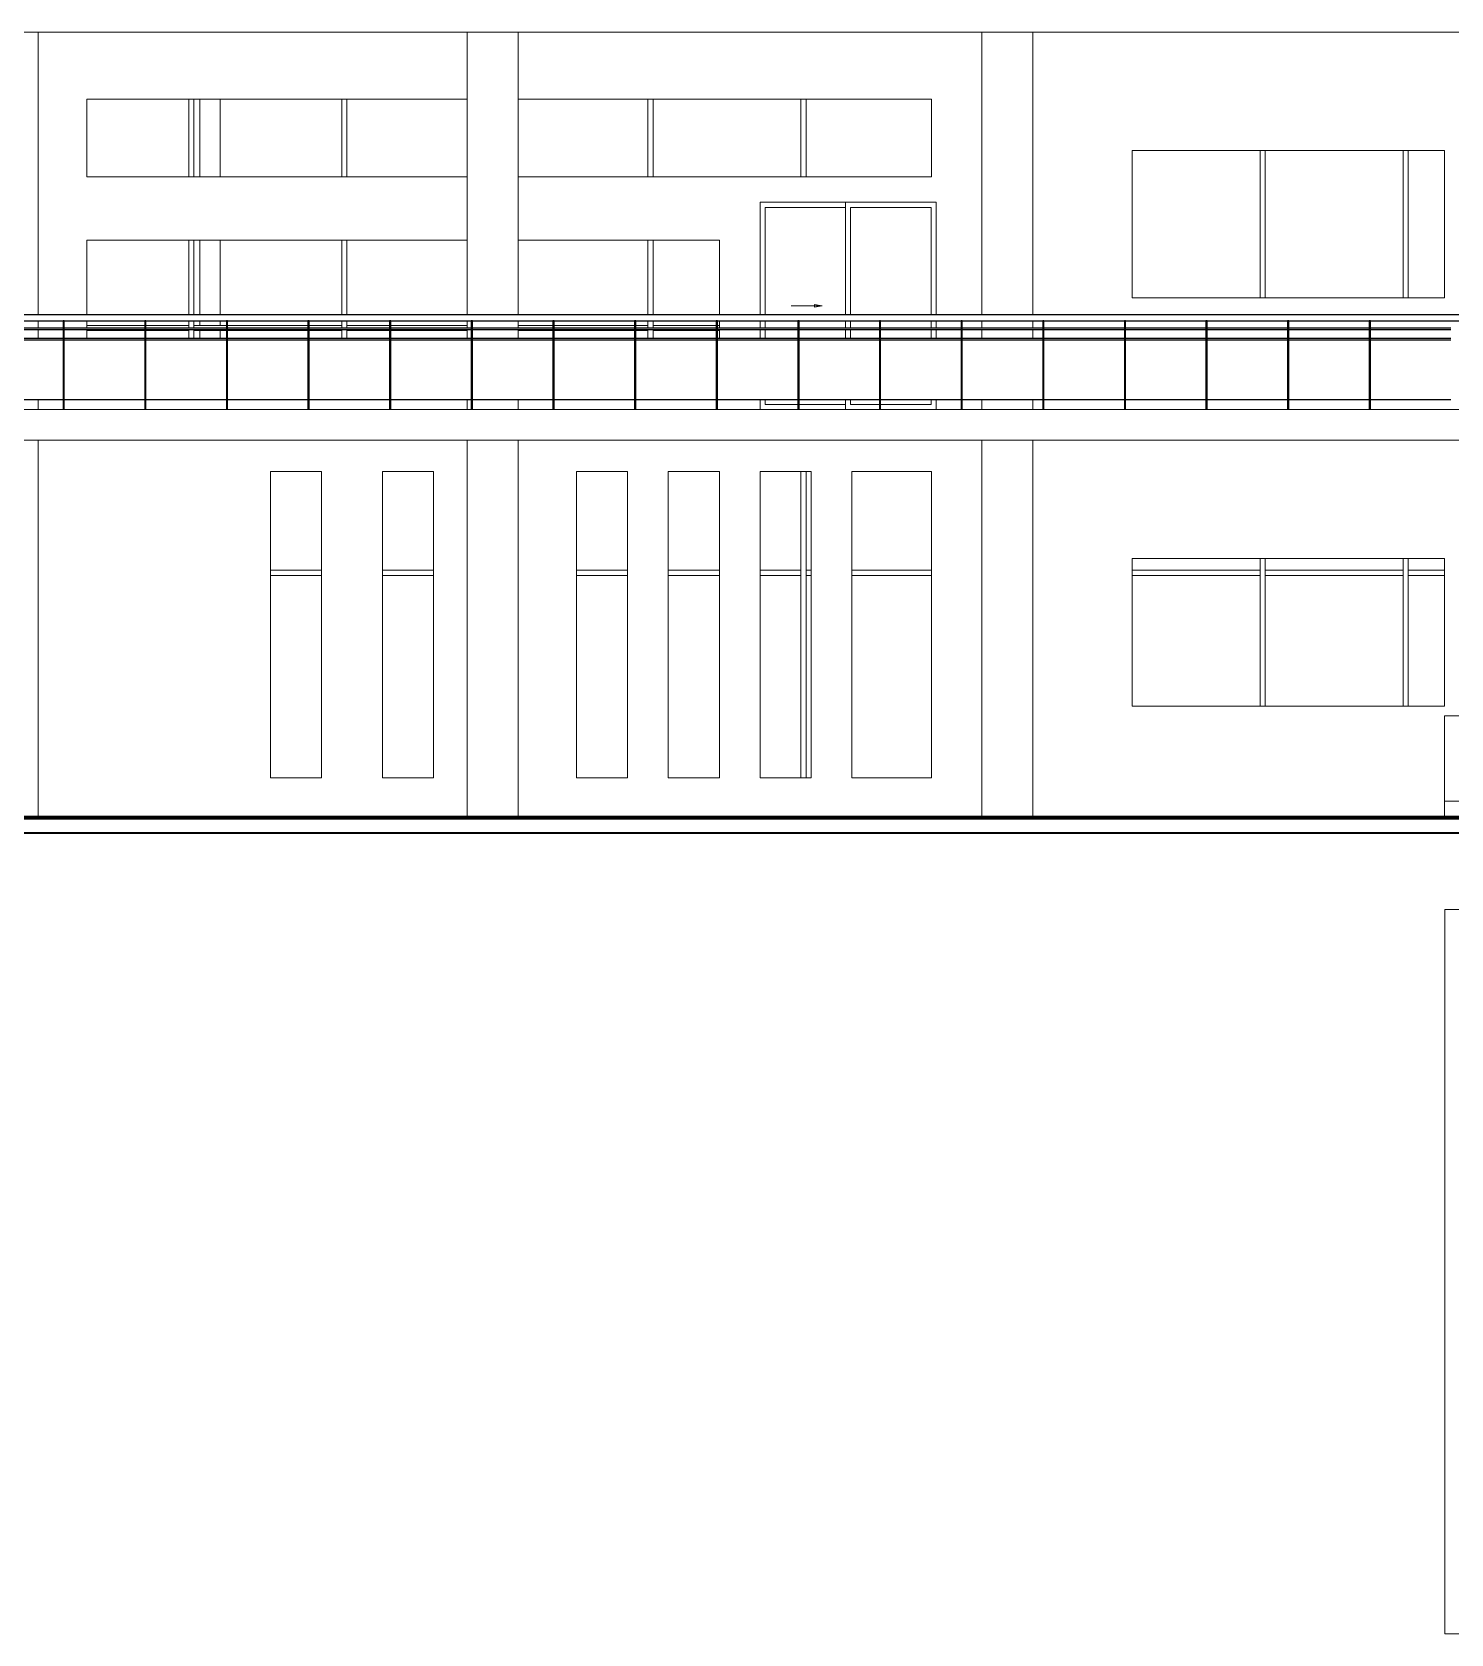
# Model space of a CAD drawing. Header units: millimetres. Extents: x 3062 to 3755, y 1606 to 1663.
# Drawn here: x 3258.665 to 3261.719, y 1629.131 to 1632.579 of the extents above; entities that cross this region are included whole.
import ezdxf

# ---------------------------------------------------------------- set-up
doc = ezdxf.new("R2010")
doc.units = ezdxf.units.MM
for name, color, linetype, lineweight in [('A-COLS', 52, 'Continuous', 9), ('A-DETL-GENF', 92, 'Continuous', 9), ('A-DOOR', 31, 'Continuous', 9), ('A-FLOR', 192, 'Continuous', 9), ('A-GENM', 13, 'Continuous', 9), ('A-GLAZ-CWMG', 51, 'Continuous', 9), ('A-WALL', 113, 'Continuous', 9), ('AD6 PROJECT 1_dwg _2_', 8, 'Continuous', 9), ('col', 5, 'Continuous', 9), ('dimantions 2', 4, 'Continuous', 9), ('shbk', 7, 'Continuous', 9)]:
    doc.layers.add(name, color=color, linetype=linetype, lineweight=lineweight)
for name, color, linetype in [('A-Flor-Hral', 242, 'Continuous'), ('stairs', 1, 'Continuous'), ('WORK', 7, 'Continuous')]:
    doc.layers.add(name, color=color, linetype=linetype)

# ---------------------------------------------------------------- blocks, each defined once
blk = doc.blocks.new('AD6 PROJECT 1_dwg _2_-376432-East')
at = {"lineweight": 9}
for p, q in [((-103380, 0), (-63089, 0)), ((-95356, 0), (-56733, 0)), ((-117718, 0), (2282, 0)), ((-88650, 0), (-67836, 0)), ((-65752, 0), (-68402, 0)), ((-68402, 0), (-65752, 0)), ((-67904, 0), (-65254, 0)), ((-65254, 0), (-67904, 0)), ((-67050, 0), (-67850, 0)), ((-67850, 0), (-67050, 0)), ((-67050, 0), (-67850, 0)), ((-67850, 0), (-67050, 0)), ((-67050, 0), (-67850, 0)), ((-67850, 0), (-67050, 0)), ((-67050, 0), (-67850, 0)), ((-67836, 0), (-67036, 0)), ((-67036, 0), (-67836, 0)), ((-67836, 0), (-67036, 0)), ((-67036, 0), (-67836, 0)), ((-67836, 0), (-67036, 0)), ((-67036, 0), (-67836, 0)), ((-67836, 0), (-67036, 0)), ((-67036, 0), (-67836, 0)), ((-67836, 0), (-67036, 0)), ((-67036, 0), (-67836, 0)), ((-67836, 0), (-67036, 0)), ((-67036, 0), (-67836, 0)), ((-67836, 0), (-67036, 0)), ((-67036, 0), (-67836, 0)), ((-67367, 0), (-64716, 0)), ((-64716, 0), (-67367, 0)), ((-64536, 0), (-64550, 0)), ((-62036, 0), (-62050, 0)), ((-59536, 0), (-59550, 0)), ((-57036, 0), (-57050, 0)), ((-57050, 0), (-56250, 0)), ((-56250, 0), (-57050, 0)), ((-57036, 0), (-56236, 0)), ((-56236, 0), (-57036, 0)), ((-57036, 0), (-56236, 0)), ((-56236, 0), (-57036, 0)), ((-57036, 0), (-56236, 0)), ((-56236, 0), (-57036, 0)), ((-57036, 0), (-56236, 0)), ((-56236, 0), (-57036, 0)), ((-57036, 0), (-56236, 0)), ((-56236, 0), (-57036, 0)), ((-57036, 0), (-56236, 0)), ((-56236, 0), (-57036, 0))]:
    blk.add_line(p, q, dxfattribs=at)
at = {"lineweight": 9, "flags": 128}
for points in [[(-117718, 0), (2282, 0)], [(-67036, 0), (-67836, 0)]]:
    blk.add_lwpolyline(points, close=True, dxfattribs=at)
for points in [[(-67836, 0), (-67850, 0), (-88650, 0)], [(-67904, 0), (-68404, 0), (-67904, 0)], [(-67367, 0), (-67866, 0), (-67367, 0)], [(-67036, 0), (-67050, 0), (-67850, 0), (-67050, 0)], [(-65752, 0), (-65252, 0), (-65752, 0)], [(-60067, 0), (-60426, 0), (-59601, 0), (-59520, 0), (-59966, 0), (-60426, 0)], [(-56236, 0), (-56250, 0), (-57050, 0), (-57036, 0)]]:
    blk.add_lwpolyline(points, dxfattribs=at)
at = {"layer": 'col'}
for p, q in [((-66101, 0), (-66601, 0)), ((-66601, 0), (-66101, 0)), ((-63130, 0), (-63630, 0)), ((-63630, 0), (-63130, 0)), ((-63130, 0), (-63630, 0)), ((-63630, 0), (-63130, 0)), ((-63130, 0), (-63630, 0)), ((-63630, 0), (-63130, 0)), ((-63130, 0), (-63630, 0)), ((-63630, 0), (-63130, 0)), ((-63130, 0), (-63630, 0)), ((-63630, 0), (-63130, 0)), ((-58380, 0), (-58880, 0)), ((-58880, 0), (-58380, 0)), ((-58380, 0), (-58880, 0)), ((-58880, 0), (-58380, 0)), ((-58130, 0), (-58630, 0)), ((-58630, 0), (-58130, 0))]:
    blk.add_line(p, q, dxfattribs=at)
at = {"layer": 'dimantions 2', "color": 130, "lineweight": 140}
for p, q in [((-25075, 0), (-106757, 0)), ((-24811, 0), (-106493, 0)), ((-19014, 0), (-100697, 0)), ((-19014, 0), (-100697, 0)), ((-19014, 0), (-100697, 0)), ((-19014, 0), (-100697, 0)), ((-19014, 0), (-100697, 0)), ((-19014, 0), (-100697, 0))]:
    blk.add_line(p, q, dxfattribs=at)
at = {"layer": 'shbk'}
blk.add_line((-3380, 0), (-103380, 0), dxfattribs=at)
blk.add_line((-3380, 0), (-103380, 0), dxfattribs=at)
blk.add_line((-3380, 0), (-103380, 0), dxfattribs=at)
blk.add_line((-3380, 0), (-103380, 0), dxfattribs=at)
blk.add_line((-3380, 0), (-103380, 0), dxfattribs=at)
blk.add_line((-3380, 0), (-103380, 0), dxfattribs=at)
blk.add_line((-3380, 0), (-103380, 0), dxfattribs=at)
blk.add_line((-3380, 0), (-103380, 0), dxfattribs=at)
blk.add_line((-3380, 0), (-103380, 0), dxfattribs=at)
blk.add_line((-3380, 0), (-103380, 0), dxfattribs=at)
blk.add_line((-3380, 0), (-103380, 0), dxfattribs=at)
blk.add_line((-3380, 0), (-103380, 0), dxfattribs=at)
blk.add_line((-3380, 0), (-103380, 0), dxfattribs=at)
blk.add_line((-3380, 0), (-103380, 0), dxfattribs=at)
blk.add_line((-3380, 0), (-103380, 0), dxfattribs=at)
blk.add_line((-3380, 0), (-103380, 0), dxfattribs=at)
blk.add_line((-3380, 0), (-103380, 0), dxfattribs=at)
blk.add_line((-3380, 0), (-103380, 0), dxfattribs=at)
blk.add_line((-3380, 0), (-103380, 0), dxfattribs=at)
blk.add_line((-3380, 0), (-103380, 0), dxfattribs=at)
at = {"layer": 'shbk', "flags": 128}
blk.add_lwpolyline([(-3380, 0), (-103380, 0)], close=True, dxfattribs=at)
at = {"layer": 'stairs'}
for p, q in [((-61964, 0), (-78682, 0)), ((-56380, 0), (-58180, 0)), ((-56380, 0), (-58180, 0)), ((-56380, 0), (-58180, 0)), ((-56380, 0), (-58180, 0)), ((-56379, 0), (-58179, 0)), ((-56379, 0), (-58179, 0)), ((-56380, 0), (-56580, 0)), ((-56380, 0), (-56580, 0)), ((-56380, 0), (-56580, 0)), ((-56380, 0), (-56580, 0)), ((-56380, 0), (-56580, 0)), ((-56380, 0), (-56580, 0)), ((-56380, 0), (-56580, 0)), ((-56380, 0), (-56580, 0)), ((-56379, 0), (-56579, 0)), ((-56379, 0), (-56579, 0)), ((-56379, 0), (-56579, 0)), ((-56379, 0), (-56579, 0)), ((2282, 0), (-117718, 0)), ((-117718, 0), (2282, 0)), ((-68180, 0), (-66297, 0)), ((-58780, 0), (-67980, 0)), ((-58780, 0), (-66097, 0)), ((-66097, 0), (-58780, 0)), ((-66097, 0), (-58780, 0)), ((-48780, 0), (-58780, 0)), ((-58780, 0), (-51980, 0)), ((-56380, 0), (-58380, 0)), ((-58380, 0), (-56380, 0)), ((-56380, 0), (-58380, 0)), ((-58380, 0), (-56380, 0)), ((-56379, 0), (-58379, 0)), ((-58379, 0), (-56379, 0)), ((-56380, 0), (-58180, 0)), ((-58180, 0), (-56380, 0)), ((-56380, 0), (-58180, 0)), ((-56380, 0), (-58180, 0)), ((-58180, 0), (-56380, 0)), ((-56380, 0), (-58180, 0)), ((-58179, 0), (-56379, 0)), ((-56379, 0), (-58179, 0)), ((-58179, 0), (-56579, 0)), ((-56380, 0), (-56580, 0)), ((-56380, 0), (-56580, 0))]:
    blk.add_line(p, q, dxfattribs=at)
at = {"layer": 'stairs', "flags": 128}
for points in [[(-68380, 0), (-63380, 0), (-58380, 0)], [(-58780, 0), (-63380, 0), (-67980, 0)], [(-66297, 0), (-63380, 0), (-58380, 0)], [(-58780, 0), (-63380, 0), (-66097, 0)], [(-52080, 0), (-51980, 0), (-58380, 0)], [(-52380, 0), (-48780, 0), (-51980, 0), (-56580, 0), (-58380, 0), (-56580, 0)], [(-56580, 0), (-58380, 0), (-56580, 0), (-51980, 0), (-58380, 0)]]:
    blk.add_lwpolyline(points, dxfattribs=at)
for points in [[(-56380, 0), (-58180, 0)], [(-56380, 0), (-58180, 0)], [(-56379, 0), (-58179, 0)]]:
    blk.add_lwpolyline(points, close=True, dxfattribs=at)
at = {"layer": 'WORK'}
for p, q in [((-97350, 0), (-31372, 0)), ((-96950, 0), (-67850, 0)), ((-86150, 0), (-57050, 0)), ((-78656, 0), (-53466, 0)), ((-78656, 0), (-53466, 0)), ((-66637, 0), (-68484, 0)), ((-66238, 0), (-68402, 0)), ((2309, 0), (-117691, 0)), ((-117691, 0), (2309, 0)), ((2309, 0), (-117691, 0)), ((-78656, 0), (-61937, 0)), ((-78656, 0), (-61937, 0)), ((-53466, 0), (-78595, 0)), ((-78595, 0), (-61932, 0)), ((-53466, 0), (-78595, 0)), ((-61932, 0), (-78595, 0)), ((-67036, 0), (-57036, 0)), ((-64858, 0), (-66804, 0)), ((-66804, 0), (-64858, 0)), ((-64858, 0), (-66804, 0)), ((-66804, 0), (-64858, 0)), ((-64844, 0), (-66790, 0)), ((-66790, 0), (-64844, 0)), ((-62358, 0), (-64304, 0)), ((-64304, 0), (-62358, 0)), ((-62358, 0), (-64304, 0)), ((-64304, 0), (-62358, 0)), ((-62344, 0), (-64290, 0)), ((-64290, 0), (-62344, 0)), ((-59858, 0), (-61804, 0)), ((-61804, 0), (-59858, 0)), ((-59858, 0), (-61804, 0)), ((-61804, 0), (-59858, 0)), ((-59844, 0), (-61790, 0)), ((-61790, 0), (-59844, 0)), ((-61713, 0), (-54559, 0)), ((-54559, 0), (-61713, 0)), ((-61713, 0), (-54559, 0)), ((-54559, 0), (-61713, 0)), ((-53466, 0), (-61713, 0)), ((-61713, 0), (-54359, 0)), ((-53466, 0), (-61713, 0)), ((-61713, 0), (-54359, 0)), ((-61713, 0), (-54559, 0)), ((-54559, 0), (-61713, 0)), ((-61713, 0), (-54559, 0)), ((-54559, 0), (-61713, 0)), ((-53466, 0), (-61713, 0)), ((-61713, 0), (-54359, 0)), ((-53466, 0), (-61713, 0)), ((-61713, 0), (-54359, 0)), ((-57358, 0), (-59304, 0)), ((-59304, 0), (-57358, 0)), ((-57344, 0), (-59290, 0)), ((-59290, 0), (-57344, 0)), ((-54058, 0), (-56004, 0)), ((-56004, 0), (-54058, 0)), ((-54044, 0), (-55990, 0)), ((-55990, 0), (-54044, 0)), ((-54359, 0), (-53466, 0)), ((-54359, 0), (-53466, 0)), ((-54359, 0), (-53466, 0)), ((-54359, 0), (-53466, 0))]:
    blk.add_line(p, q, dxfattribs=at)
at = {"layer": 'WORK', "flags": 128}
for points in [[(-75350, 0), (-31773, 0), (-97351, 0)], [(-77850, 0), (-76631, 0), (-75350, 0), (-74131, 0), (-72850, 0), (-71631, 0), (-70350, 0), (-69131, 0), (-67850, 0)], [(-77836, 0), (-76617, 0), (-75336, 0), (-74117, 0), (-72836, 0), (-71617, 0), (-70336, 0), (-69117, 0), (-67836, 0)], [(-67050, 0), (-65831, 0), (-64550, 0), (-63331, 0), (-62050, 0), (-60831, 0), (-59550, 0), (-58331, 0), (-57050, 0)], [(-59550, 0), (-60831, 0), (-62050, 0), (-63331, 0), (-64550, 0), (-65831, 0), (-67050, 0)], [(-67036, 0), (-65817, 0), (-64536, 0), (-63317, 0), (-62036, 0), (-60817, 0), (-59536, 0), (-58317, 0), (-57036, 0)], [(-56250, 0), (-55031, 0), (-53750, 0), (-52531, 0), (-51251, 0), (-50031, 0), (-48751, 0), (-47531, 0), (-46251, 0)], [(-56236, 0), (-55017, 0), (-53736, 0), (-52517, 0), (-51236, 0), (-50017, 0), (-48736, 0), (-47517, 0), (-46236, 0)], [(-77850, 0), (-78650, 0), (-77850, 0), (-76631, 0), (-75350, 0), (-74131, 0), (-72850, 0), (-71631, 0), (-70350, 0), (-69131, 0), (-67850, 0)]]:
    blk.add_lwpolyline(points, dxfattribs=at)
blk = doc.blocks.new('M_Rectangular Column - 50_50-V1-East')
at = {"layer": 'A-COLS'}
for p, q in [((-58632, 4930), (-58632, 7700)), ((-58132, 7700), (-58132, 4930)), ((-58632, 4800), (-58632, 4870)), ((-58132, 4871), (-58132, 4800)), ((-58632, 4700), (-58632, 4780)), ((-58132, 4780), (-58132, 4700)), ((-58632, 4000), (-58632, 4100)), ((-58132, 4100), (-58132, 4000)), ((-58632, 0), (-58632, 3700)), ((-58132, 3700), (-58132, 0))]:
    blk.add_line(p, q, dxfattribs=at)
blk = doc.blocks.new('M_Rectangular Column - 50_50-V2-East')
at = {"layer": 'A-COLS'}
for p, q in [((-63675, 4929), (-63675, 7700)), ((-63175, 7700), (-63175, 4930)), ((-63675, 4800), (-63675, 4870)), ((-63175, 4870), (-63175, 4800)), ((-63675, 4700), (-63675, 4780)), ((-63175, 4780), (-63175, 4700)), ((-63675, 4000), (-63675, 4100)), ((-63175, 4100), (-63175, 4000)), ((-63675, 0), (-63675, 3700)), ((-63175, 3700), (-63175, 0))]:
    blk.add_line(p, q, dxfattribs=at)
blk = doc.blocks.new('Door-Double-Sliding - 68_ x 80_-412324-East')
at = {"layer": 'A-DETL-GENF'}
for p, q in [((-60274, 5029), (-60197, 5016)), ((-60274, 5003), (-60274, 5029)), ((-60502, 5016), (-60197, 5016)), ((-60197, 5016), (-60274, 5003))]:
    blk.add_line(p, q, dxfattribs=at)
at = {"layer": 'A-DOOR'}
for p, q in [((-60756, 4930), (-60756, 5981)), ((-60756, 5981), (-59969, 5981)), ((-59969, 6032), (-59969, 4930)), ((-59080, 6032), (-59969, 6032)), ((-59918, 5981), (-59130, 5981)), ((-59918, 4930), (-59918, 5981)), ((-59130, 5981), (-59130, 4930)), ((-59080, 4930), (-59080, 6032)), ((-60756, 4800), (-60756, 4870)), ((-59969, 4870), (-59969, 4800)), ((-59918, 4800), (-59918, 4870)), ((-59130, 4870), (-59130, 4800)), ((-59080, 4800), (-59080, 4870)), ((-60756, 4700), (-60756, 4780)), ((-59969, 4780), (-59969, 4700)), ((-59918, 4700), (-59918, 4780)), ((-59130, 4780), (-59130, 4700)), ((-59080, 4700), (-59080, 4780)), ((-60756, 4051), (-60756, 4100)), ((-59969, 4100), (-59969, 4000)), ((-59918, 4051), (-59918, 4100)), ((-59130, 4100), (-59130, 4051)), ((-59080, 4000), (-59080, 4100)), ((-60436, 4051), (-60756, 4051)), ((-59969, 4051), (-60424, 4051)), ((-59636, 4051), (-59918, 4051)), ((-59130, 4051), (-59624, 4051))]:
    blk.add_line(p, q, dxfattribs=at)
blk = doc.blocks.new('Rectangular Mullion - 50 x 150mm-413430-East')
at = {"layer": 'A-GLAZ-CWMG'}
for p, q in [((-65105, 2425), (-65605, 2425)), ((-65605, 2375), (-65105, 2375))]:
    blk.add_line(p, q, dxfattribs=at)
blk = doc.blocks.new('Rectangular Mullion - 50 x 150mm-V246-East')
at = {"layer": 'A-GLAZ-CWMG'}
for p, q in [((-64005, 2425), (-64505, 2425)), ((-64505, 2375), (-64005, 2375))]:
    blk.add_line(p, q, dxfattribs=at)
blk = doc.blocks.new('Rectangular Mullion - 50 x 150mm-V247-East')
at = {"layer": 'A-GLAZ-CWMG'}
for p, q in [((-61205, 2425), (-61705, 2425)), ((-61705, 2375), (-61205, 2375)), ((-60405, 2425), (-60805, 2425)), ((-60805, 2375), (-60405, 2375)), ((-60405, 2425), (-60405, 2375))]:
    blk.add_line(p, q, dxfattribs=at)
blk = doc.blocks.new('Rectangular Mullion - 50 x 150mm-413429-East')
at = {"layer": 'A-GLAZ-CWMG'}
for p, q in [((-60355, 2375), (-60355, 2425)), ((-60305, 2425), (-60355, 2425)), ((-60355, 2375), (-60305, 2375)), ((-59125, 2425), (-59905, 2425)), ((-59905, 2375), (-59125, 2375))]:
    blk.add_line(p, q, dxfattribs=at)
blk = doc.blocks.new('Rectangular Mullion - 50 x 150mm-V248-East')
at = {"layer": 'A-GLAZ-CWMG'}
for p, q in [((-66836, 4825), (-67405, 4825)), ((-67405, 4775), (-66836, 4775)), ((-66405, 4825), (-66824, 4825)), ((-66824, 4775), (-66405, 4775)), ((-66405, 4825), (-66405, 4800)), ((-66405, 4780), (-66405, 4775))]:
    blk.add_line(p, q, dxfattribs=at)
blk = doc.blocks.new('Rectangular Mullion - 50 x 150mm-V249-East')
at = {"layer": 'A-GLAZ-CWMG'}
for p, q in [((-66355, 4800), (-66355, 4825)), ((-66036, 4825), (-66355, 4825)), ((-66355, 4775), (-66355, 4780)), ((-66355, 4775), (-66036, 4775)), ((-65236, 4825), (-66024, 4825)), ((-66024, 4775), (-65236, 4775)), ((-64905, 4825), (-65224, 4825)), ((-65224, 4775), (-64905, 4775)), ((-64905, 4825), (-64905, 4800)), ((-64905, 4780), (-64905, 4775))]:
    blk.add_line(p, q, dxfattribs=at)
blk = doc.blocks.new('Rectangular Mullion - 50 x 150mm-V250-East')
at = {"layer": 'A-GLAZ-CWMG'}
for p, q in [((-64855, 4800), (-64855, 4825)), ((-64436, 4825), (-64855, 4825)), ((-64855, 4775), (-64855, 4780)), ((-64855, 4775), (-64436, 4775)), ((-63675, 4825), (-64424, 4825)), ((-64424, 4775), (-63675, 4775))]:
    blk.add_line(p, q, dxfattribs=at)
blk = doc.blocks.new('Rectangular Mullion - 50 x 150mm-V251-East')
at = {"layer": 'A-GLAZ-CWMG'}
for p, q in [((-62836, 4825), (-63175, 4825)), ((-63175, 4775), (-62836, 4775)), ((-62036, 4825), (-62824, 4825)), ((-62824, 4775), (-62036, 4775)), ((-61905, 4825), (-62024, 4825)), ((-62024, 4775), (-61905, 4775)), ((-61905, 4825), (-61905, 4800)), ((-61905, 4780), (-61905, 4775))]:
    blk.add_line(p, q, dxfattribs=at)
blk = doc.blocks.new('Rectangular Mullion - 50 x 150mm-414368-East')
at = {"layer": 'A-GLAZ-CWMG'}
for p, q in [((-61855, 4800), (-61855, 4825)), ((-61236, 4825), (-61855, 4825)), ((-61855, 4775), (-61855, 4780)), ((-61855, 4775), (-61236, 4775)), ((-61205, 4825), (-61224, 4825)), ((-61224, 4775), (-61205, 4775))]:
    blk.add_line(p, q, dxfattribs=at)
blk = doc.blocks.new('Rectangular Mullion - 50 x 150mm-V252-East')
at = {"layer": 'A-GLAZ-CWMG'}
for p, q in [((-60405, 2400), (-60405, 392)), ((-60355, 392), (-60355, 2400))]:
    blk.add_line(p, q, dxfattribs=at)
blk = doc.blocks.new('Rectangular Mullion - 50 x 150mm-V253-East')
at = {"layer": 'A-GLAZ-CWMG'}
for p, q in [((-66405, 4780), (-66405, 4700)), ((-66355, 4700), (-66355, 4780))]:
    blk.add_line(p, q, dxfattribs=at)
blk = doc.blocks.new('Rectangular Mullion - 50 x 150mm-414370-East')
at = {"layer": 'A-GLAZ-CWMG'}
for p, q in [((-60405, 3392), (-60405, 2400)), ((-60355, 2400), (-60355, 3392))]:
    blk.add_line(p, q, dxfattribs=at)
blk = doc.blocks.new('Rectangular Mullion - 50 x 150mm-V254-East')
at = {"layer": 'A-GLAZ-CWMG'}
for p, q in [((-66405, 7042), (-66405, 6282)), ((-66355, 6282), (-66355, 7042)), ((-66405, 5661), (-66405, 4930)), ((-66355, 4930), (-66355, 5661)), ((-66405, 4871), (-66405, 4800)), ((-66355, 4800), (-66355, 4870))]:
    blk.add_line(p, q, dxfattribs=at)
blk = doc.blocks.new('Rectangular Mullion - 50 x 150mm-V255-East')
at = {"layer": 'A-GLAZ-CWMG'}
for p, q in [((-64905, 7042), (-64905, 6282)), ((-64855, 6282), (-64855, 7042)), ((-64905, 5661), (-64905, 4930)), ((-64855, 4929), (-64855, 5661)), ((-64905, 4870), (-64905, 4800)), ((-64855, 4800), (-64855, 4871))]:
    blk.add_line(p, q, dxfattribs=at)
blk = doc.blocks.new('Rectangular Mullion - 50 x 150mm-V256-East')
at = {"layer": 'A-GLAZ-CWMG'}
for p, q in [((-61905, 7042), (-61905, 6282)), ((-61855, 6282), (-61855, 7042)), ((-61905, 5661), (-61905, 4930)), ((-61855, 4930), (-61855, 5661)), ((-61905, 4870), (-61905, 4800)), ((-61855, 4800), (-61855, 4870))]:
    blk.add_line(p, q, dxfattribs=at)
blk = doc.blocks.new('Rectangular Mullion - 50 x 150mm-413817-East')
at = {"layer": 'A-GLAZ-CWMG'}
for p, q in [((-55905, 2425), (-57158, 2425)), ((-57158, 2375), (-55905, 2375)), ((-55905, 2425), (-55905, 2375))]:
    blk.add_line(p, q, dxfattribs=at)
blk = doc.blocks.new('Rectangular Mullion - 50 x 150mm-V279-East')
at = {"layer": 'A-GLAZ-CWMG'}
for p, q in [((-55855, 2375), (-55855, 2425)), ((-54505, 2425), (-55855, 2425)), ((-55855, 2375), (-54505, 2375)), ((-54505, 2425), (-54505, 2375))]:
    blk.add_line(p, q, dxfattribs=at)
blk = doc.blocks.new('Rectangular Mullion - 50 x 150mm-V280-East')
at = {"layer": 'A-GLAZ-CWMG'}
for p, q in [((-54455, 2375), (-54455, 2425)), ((-54100, 2425), (-54455, 2425)), ((-54455, 2375), (-54100, 2375))]:
    blk.add_line(p, q, dxfattribs=at)
blk = doc.blocks.new('Rectangular Mullion - 50 x 150mm-V282-East')
at = {"layer": 'A-GLAZ-CWMG'}
for p, q in [((-55905, 2400), (-55905, 1094)), ((-55855, 1094), (-55855, 2400))]:
    blk.add_line(p, q, dxfattribs=at)
blk = doc.blocks.new('Rectangular Mullion - 50 x 150mm-V285-East')
at = {"layer": 'A-GLAZ-CWMG'}
for p, q in [((-55905, 2539), (-55905, 2400)), ((-55855, 2400), (-55855, 2539))]:
    blk.add_line(p, q, dxfattribs=at)
blk = doc.blocks.new('Rectangular Mullion - 50 x 150mm-V286-East')
at = {"layer": 'A-GLAZ-CWMG'}
for p, q in [((-55905, 6539), (-55905, 5094)), ((-55855, 5094), (-55855, 6539))]:
    blk.add_line(p, q, dxfattribs=at)
blk = doc.blocks.new('Rectangular Mullion - 50 x 150mm-414375-East')
at = {"layer": 'A-GLAZ-CWMG'}
for p, q in [((-60405, 7042), (-60405, 6282)), ((-60355, 6282), (-60355, 7042))]:
    blk.add_line(p, q, dxfattribs=at)
blk = doc.blocks.new('Railing - 800mm-V307-East')
at = {"layer": 'A-Flor-Hral'}
blk.add_line((-50024, 4100), (-49236, 4100), dxfattribs=at)
blk = doc.blocks.new('Railing - 50 x 12mm-V306-East')
at = {"layer": 'A-Flor-Hral'}
for p, q in [((-49224, 4870), (-49236, 4870)), ((-49236, 4870), (-49236, 4000)), ((-49224, 4000), (-49224, 4870))]:
    blk.add_line(p, q, dxfattribs=at)
blk = doc.blocks.new('Railing - Railing-414402-East')
at = {"layer": 'A-Flor-Hral'}
for p, q in [((-68424, 4800), (-67636, 4800)), ((-67636, 4780), (-68424, 4780)), ((-67624, 4800), (-66836, 4800)), ((-66836, 4780), (-67624, 4780)), ((-66824, 4800), (-66036, 4800)), ((-66036, 4780), (-66824, 4780)), ((-66024, 4800), (-65236, 4800)), ((-65236, 4780), (-66024, 4780)), ((-65224, 4800), (-64436, 4800)), ((-64436, 4780), (-65224, 4780)), ((-64424, 4800), (-63636, 4800)), ((-63636, 4780), (-64424, 4780)), ((-63624, 4800), (-62836, 4800)), ((-62836, 4780), (-63624, 4780)), ((-62824, 4800), (-62036, 4800)), ((-62036, 4780), (-62824, 4780)), ((-62024, 4800), (-61236, 4800)), ((-61236, 4780), (-62024, 4780)), ((-61224, 4800), (-60436, 4800)), ((-60436, 4780), (-61224, 4780)), ((-60424, 4800), (-59636, 4800)), ((-59636, 4780), (-60424, 4780)), ((-59624, 4800), (-58836, 4800)), ((-58836, 4780), (-59624, 4780)), ((-58824, 4800), (-58036, 4800)), ((-58036, 4780), (-58824, 4780)), ((-58024, 4800), (-57236, 4800)), ((-57236, 4780), (-58024, 4780)), ((-57224, 4800), (-56436, 4800)), ((-56436, 4780), (-57224, 4780)), ((-56424, 4800), (-55636, 4800)), ((-55636, 4780), (-56424, 4780)), ((-55624, 4800), (-54836, 4800)), ((-54836, 4780), (-55624, 4780)), ((-54824, 4800), (-54036, 4800)), ((-54036, 4780), (-54824, 4780)), ((-68424, 4700), (-67636, 4700)), ((-67636, 4680), (-68424, 4680)), ((-67624, 4700), (-66836, 4700)), ((-66836, 4680), (-67624, 4680)), ((-66824, 4700), (-66036, 4700)), ((-66036, 4680), (-66824, 4680)), ((-66024, 4700), (-65236, 4700)), ((-65236, 4680), (-66024, 4680)), ((-65224, 4700), (-64436, 4700)), ((-64436, 4680), (-65224, 4680)), ((-64424, 4700), (-63636, 4700)), ((-63636, 4680), (-64424, 4680)), ((-63624, 4700), (-62836, 4700)), ((-62836, 4680), (-63624, 4680)), ((-62824, 4700), (-62036, 4700)), ((-62036, 4680), (-62824, 4680)), ((-62024, 4700), (-61236, 4700)), ((-61236, 4680), (-62024, 4680)), ((-61224, 4700), (-60436, 4700)), ((-60436, 4680), (-61224, 4680)), ((-60424, 4700), (-59636, 4700)), ((-59636, 4680), (-60424, 4680)), ((-59624, 4700), (-58836, 4700)), ((-58836, 4680), (-59624, 4680)), ((-58824, 4700), (-58036, 4700)), ((-58036, 4680), (-58824, 4680)), ((-58024, 4700), (-57236, 4700)), ((-57236, 4680), (-58024, 4680)), ((-57224, 4700), (-56436, 4700)), ((-56436, 4680), (-57224, 4680)), ((-56424, 4700), (-55636, 4700)), ((-55636, 4680), (-56424, 4680)), ((-55624, 4700), (-54836, 4700)), ((-54836, 4680), (-55624, 4680)), ((-54824, 4700), (-54036, 4700)), ((-54036, 4680), (-54824, 4680))]:
    blk.add_line(p, q, dxfattribs=at)
for name, p in [('Railing - 50 x 12mm-V306-East', (-18400, 0)), ('Railing - 50 x 12mm-V306-East', (-17600, 0)), ('Railing - 50 x 12mm-V306-East', (-16800, 0)), ('Railing - 50 x 12mm-V306-East', (-16000, 0)), ('Railing - 50 x 12mm-V306-East', (-15200, 0)), ('Railing - 50 x 12mm-V306-East', (-14400, 0)), ('Railing - 50 x 12mm-V306-East', (-13600, 0)), ('Railing - 50 x 12mm-V306-East', (-12800, 0)), ('Railing - 50 x 12mm-V306-East', (-12000, 0)), ('Railing - 50 x 12mm-V306-East', (-11200, 0)), ('Railing - 50 x 12mm-V306-East', (-10400, 0)), ('Railing - 50 x 12mm-V306-East', (-9600, 0)), ('Railing - 50 x 12mm-V306-East', (-8800, 0)), ('Railing - 50 x 12mm-V306-East', (-8000, 0)), ('Railing - 50 x 12mm-V306-East', (-7200, 0)), ('Railing - 50 x 12mm-V306-East', (-6400, 0)), ('Railing - 50 x 12mm-V306-East', (-5600, 0)), ('Railing - 800mm-V307-East', (-18400, 0)), ('Railing - 800mm-V307-East', (-17600, 0)), ('Railing - 800mm-V307-East', (-16800, 0)), ('Railing - 800mm-V307-East', (-16000, 0)), ('Railing - 800mm-V307-East', (-15200, 0)), ('Railing - 800mm-V307-East', (-14400, 0)), ('Railing - 800mm-V307-East', (-13600, 0)), ('Railing - 800mm-V307-East', (-12800, 0)), ('Railing - 800mm-V307-East', (-12000, 0)), ('Railing - 800mm-V307-East', (-11200, 0)), ('Railing - 800mm-V307-East', (-10400, 0)), ('Railing - 800mm-V307-East', (-9600, 0)), ('Railing - 800mm-V307-East', (-8800, 0)), ('Railing - 800mm-V307-East', (-8000, 0)), ('Railing - 800mm-V307-East', (-7200, 0)), ('Railing - 800mm-V307-East', (-6400, 0)), ('Railing - 800mm-V307-East', (-5600, 0)), ('Railing - 800mm-V307-East', (-4800, 0))]:
    blk.add_blockref(name, p)
blk = doc.blocks.new('Top Rail Type - Top Rail_Internal_-414576-East')
at = {"layer": 'A-Flor-Hral'}
for p, q in [((-49079, 4930), (-80580, 4930)), ((-80580, 4870), (-49079, 4870))]:
    blk.add_line(p, q, dxfattribs=at)
blk = doc.blocks.new('Generic Models 1 - Generic Models 1-418519-East')
at = {"layer": 'A-GENM'}
for p, q in [((-54100, 1000), (-53706, 1000)), ((-54100, 161), (-54100, 1000)), ((-53797, 161), (-54100, 161)), ((-54100, 0), (-54100, 161)), ((-54097, -900), (-53797, -900)), ((-54097, -900), (-54097, -8000)), ((-53797, -8000), (-54097, -8000))]:
    blk.add_line(p, q, dxfattribs=at)

msp = doc.modelspace()

# ---------------------------------------------------------------- linework, layer by layer
at = {"layer": 'A-FLOR'}
for p, q in [((3262.8514, 1632.5787), (3253.7368, 1632.5787)), ((3252.1994, 1631.7661), (3262.8514, 1631.7661)), ((3262.8514, 1631.7002), (3252.1994, 1631.7002))]:
    msp.add_line(p, q, dxfattribs=at)
at = {"layer": 'A-FLOR', "lineweight": 35}
for p, q in [((3274.0881, 1630.8875), (3247.7326, 1630.8875)), ((3247.7326, 1630.8546), (3274.0881, 1630.8546))]:
    msp.add_line(p, q, dxfattribs=at)
at = {"layer": 'A-WALL'}
for p, q in [((3258.6785, 1632.5787), (3258.6785, 1631.9702)), ((3258.7827, 1632.2673), (3258.7827, 1632.4342)), ((3258.7827, 1632.4342), (3259.6019, 1632.4342)), ((3259.0261, 1632.2673), (3259.0261, 1632.4342)), ((3259.07, 1632.4342), (3259.07, 1632.2673)), ((3259.7117, 1632.4342), (3260.6013, 1632.4342)), ((3260.6013, 1632.4342), (3260.6013, 1632.2673)), ((3261.0332, 1632.3238), (3261.705, 1632.3238)), ((3261.0332, 1632.0063), (3261.0332, 1632.3238)), ((3261.705, 1632.3238), (3261.705, 1632.0063)), ((3259.6019, 1632.2673), (3258.7827, 1632.2673)), ((3260.6013, 1632.2673), (3259.7117, 1632.2673)), ((3260.2319, 1631.9703), (3260.2319, 1632.2123)), ((3260.2319, 1632.2123), (3260.6112, 1632.2123)), ((3260.6112, 1632.2123), (3260.6112, 1631.9703)), ((3258.7827, 1632.1308), (3259.6019, 1632.1308)), ((3258.7827, 1631.9703), (3258.7827, 1632.1308)), ((3259.0261, 1631.9702), (3259.0261, 1632.1308)), ((3259.07, 1632.1308), (3259.07, 1631.9703)), ((3259.7117, 1632.1308), (3260.1444, 1632.1308)), ((3260.1444, 1632.1308), (3260.1444, 1631.9703)), ((3261.705, 1632.0063), (3261.0332, 1632.0063)), ((3258.6785, 1631.9572), (3258.6785, 1631.9418)), ((3258.7827, 1631.9418), (3258.7827, 1631.9572)), ((3259.0261, 1631.9473), (3259.0261, 1631.9572)), ((3259.07, 1631.9572), (3259.07, 1631.9473)), ((3260.1444, 1631.9571), (3260.1444, 1631.9418)), ((3260.2319, 1631.9418), (3260.2319, 1631.9572)), ((3260.6112, 1631.9571), (3260.6112, 1631.9418)), ((3258.6785, 1631.9374), (3258.6785, 1631.9198)), ((3258.7827, 1631.9198), (3258.7827, 1631.9374)), ((3259.0261, 1631.9198), (3259.0261, 1631.9363)), ((3259.07, 1631.9363), (3259.07, 1631.9198)), ((3260.1444, 1631.9374), (3260.1444, 1631.9198)), ((3260.2319, 1631.9198), (3260.2319, 1631.9374)), ((3260.6112, 1631.9374), (3260.6112, 1631.9198)), ((3258.6785, 1631.788), (3258.6785, 1631.7661)), ((3260.2319, 1631.7661), (3260.2319, 1631.788)), ((3260.6112, 1631.788), (3260.6112, 1631.7661)), ((3258.6785, 1631.7002), (3258.6785, 1630.8875)), ((3259.178, 1630.9736), (3259.178, 1631.6325)), ((3259.178, 1631.6325), (3259.2878, 1631.6325)), ((3259.2878, 1631.6325), (3259.2878, 1630.9736)), ((3259.4196, 1630.9736), (3259.4196, 1631.6325)), ((3259.4196, 1631.6325), (3259.5294, 1631.6325)), ((3259.5294, 1631.6325), (3259.5294, 1630.9736)), ((3259.8369, 1630.9736), (3259.8369, 1631.6325)), ((3259.8369, 1631.6325), (3259.9467, 1631.6325)), ((3259.9467, 1631.6325), (3259.9467, 1630.9736)), ((3260.0345, 1630.9736), (3260.0345, 1631.6325)), ((3260.0345, 1631.6325), (3260.1444, 1631.6325)), ((3260.1444, 1631.6325), (3260.1444, 1630.9736)), ((3260.2322, 1630.9736), (3260.2322, 1631.6325)), ((3260.2322, 1631.6325), (3260.342, 1631.6325)), ((3260.342, 1631.6325), (3260.342, 1630.9736)), ((3260.4299, 1630.9736), (3260.4299, 1631.6325)), ((3260.4299, 1631.6325), (3260.6013, 1631.6325)), ((3260.6013, 1631.6325), (3260.6013, 1630.9736)), ((3261.0332, 1631.4453), (3261.705, 1631.4453)), ((3261.0332, 1631.1278), (3261.0332, 1631.4453)), ((3261.705, 1631.4453), (3261.705, 1631.1278)), ((3261.705, 1631.1278), (3261.0332, 1631.1278)), ((3259.2878, 1630.9736), (3259.178, 1630.9736)), ((3259.5294, 1630.9736), (3259.4196, 1630.9736)), ((3259.9467, 1630.9736), (3259.8369, 1630.9736)), ((3260.1444, 1630.9736), (3260.0345, 1630.9736)), ((3260.342, 1630.9736), (3260.2322, 1630.9736)), ((3260.6013, 1630.9736), (3260.4299, 1630.9736))]:
    msp.add_line(p, q, dxfattribs=at)

# ---------------------------------------------------------------- block references
at = {"layer": 'A-COLS', "xscale": 0.0002196296132476449, "yscale": 0.0002196296132476449, "zscale": 0.0002196296132476449}
for name in ['M_Rectangular Column - 50_50-V2-East', 'M_Rectangular Column - 50_50-V1-East']:
    msp.add_blockref(name, (3273.5868, 1630.8875), dxfattribs=at)
at = {"layer": 'A-DOOR', "xscale": 0.0002196296132476449, "yscale": 0.0002196296132476449, "zscale": 0.0002196296132476449}
msp.add_blockref('Door-Double-Sliding - 68_ x 80_-412324-East', (3273.5868, 1630.8875), dxfattribs=at)
at = {"layer": 'A-Flor-Hral', "xscale": 0.0002196296132476449, "yscale": 0.0002196296132476449, "zscale": 0.0002196296132476449}
for name in ['Top Rail Type - Top Rail_Internal_-414576-East', 'Railing - Railing-414402-East']:
    msp.add_blockref(name, (3273.5868, 1630.8875), dxfattribs=at)
at = {"layer": 'A-GENM', "xscale": 0.0002196296132476449, "yscale": 0.0002196296132476449, "zscale": 0.0002196296132476449}
msp.add_blockref('Generic Models 1 - Generic Models 1-418519-East', (3273.5868, 1630.8875), dxfattribs=at)
at = {"layer": 'A-GLAZ-CWMG', "xscale": 0.0002196296132476449, "yscale": 0.0002196296132476449, "zscale": 0.0002196296132476449}
for name, p in [('Rectangular Mullion - 50 x 150mm-V254-East', (3273.5868, 1630.8875)), ('Rectangular Mullion - 50 x 150mm-V255-East', (3273.5868, 1630.8875)), ('Rectangular Mullion - 50 x 150mm-V256-East', (3273.5868, 1630.8875)), ('Rectangular Mullion - 50 x 150mm-414375-East', (3273.5868, 1630.8875)), ('Rectangular Mullion - 50 x 150mm-V286-East', (3273.5868, 1630.8875)), ('Rectangular Mullion - 50 x 150mm-V286-East', (3273.8943, 1630.8875)), ('Rectangular Mullion - 50 x 150mm-V248-East', (3273.5868, 1630.8875)), ('Rectangular Mullion - 50 x 150mm-V253-East', (3273.5868, 1630.8875)), ('Rectangular Mullion - 50 x 150mm-V249-East', (3273.5868, 1630.8875)), ('Rectangular Mullion - 50 x 150mm-V253-East', (3273.9163, 1630.8875)), ('Rectangular Mullion - 50 x 150mm-V250-East', (3273.5868, 1630.8875)), ('Rectangular Mullion - 50 x 150mm-V251-East', (3273.5868, 1630.8875)), ('Rectangular Mullion - 50 x 150mm-V253-East', (3274.5752, 1630.8875)), ('Rectangular Mullion - 50 x 150mm-414368-East', (3273.5868, 1630.8875)), ('Rectangular Mullion - 50 x 150mm-414370-East', (3273.5868, 1630.8875)), ('Rectangular Mullion - 50 x 150mm-V285-East', (3273.5868, 1630.8875)), ('Rectangular Mullion - 50 x 150mm-V285-East', (3273.8943, 1630.8875)), ('Rectangular Mullion - 50 x 150mm-413430-East', (3273.5868, 1630.8875)), ('Rectangular Mullion - 50 x 150mm-V246-East', (3273.5868, 1630.8875)), ('Rectangular Mullion - 50 x 150mm-413430-East', (3274.2457, 1630.8875)), ('Rectangular Mullion - 50 x 150mm-V247-East', (3273.5868, 1630.8875)), ('Rectangular Mullion - 50 x 150mm-V252-East', (3273.5868, 1630.8875)), ('Rectangular Mullion - 50 x 150mm-413429-East', (3273.5868, 1630.8875)), ('Rectangular Mullion - 50 x 150mm-413817-East', (3273.5868, 1630.8875)), ('Rectangular Mullion - 50 x 150mm-V282-East', (3273.5868, 1630.8875)), ('Rectangular Mullion - 50 x 150mm-V279-East', (3273.5868, 1630.8875)), ('Rectangular Mullion - 50 x 150mm-V282-East', (3273.8943, 1630.8875)), ('Rectangular Mullion - 50 x 150mm-V280-East', (3273.5868, 1630.8875))]:
    msp.add_blockref(name, p, dxfattribs=at)
at = {"layer": 'AD6 PROJECT 1_dwg _2_', "color": 7, "xscale": 0.0002196296132476449, "yscale": 0.0002196296132476449, "zscale": 0.0002196296132476449}
msp.add_blockref('AD6 PROJECT 1_dwg _2_-376432-East', (3273.5868, 1630.8875), dxfattribs=at)

doc.saveas('drawing.dxf')
